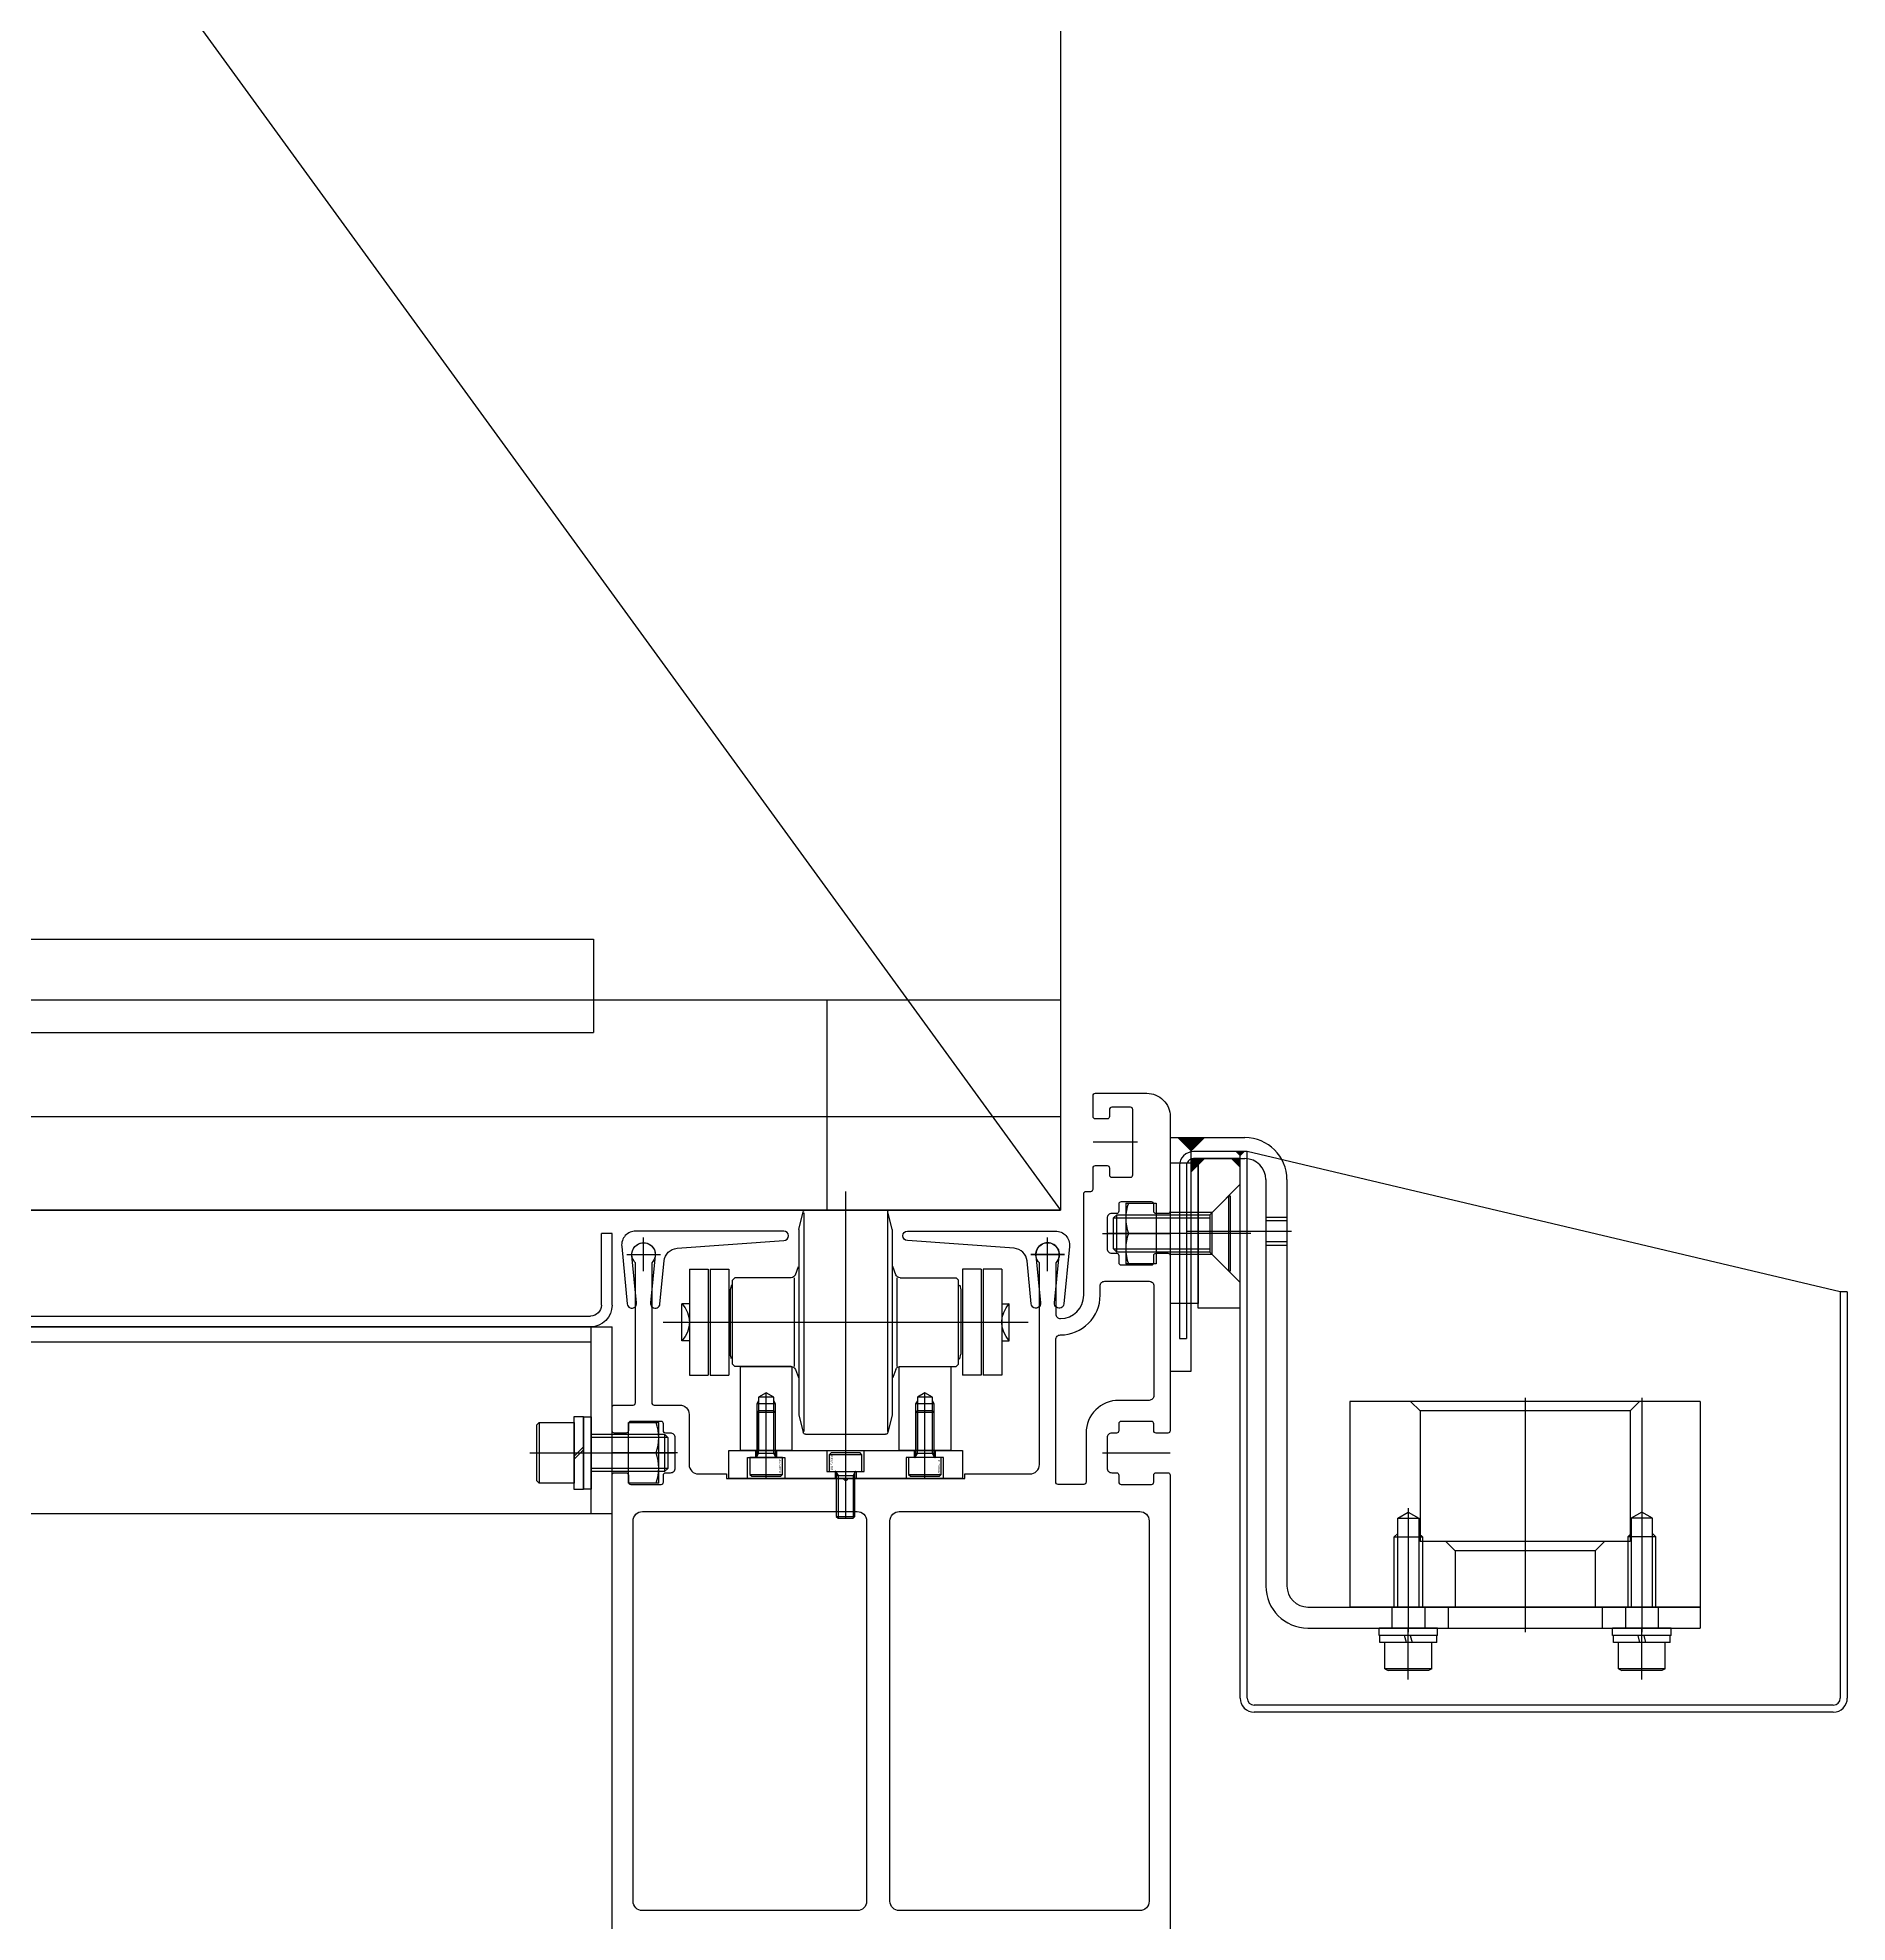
# Model space of a CAD drawing. Header units: millimetres. Extents: x 5349504 to 6791112, y -2212455 to -2153443.
# Drawn here: x 6345318.4 to 6345705.9, y -2197376.1 to -2196972.6 of the extents above; entities that cross this region are included whole.
import ezdxf
from ezdxf.enums import TextEntityAlignment as Align

# ---------------------------------------------------------------- set-up
doc = ezdxf.new("R2010")
doc.units = ezdxf.units.MM
doc.header["$LTSCALE"] = 400
doc.layers.get('0').update_dxf_attribs({"lineweight": 9})
doc.layers.add('EQUIP', color=8, linetype='Continuous')
doc.layers.add('GRND', color=8, linetype='Continuous')
doc.styles.get("Standard").update_dxf_attribs({"font": '현대하모니 L.ttf'})

# ---------------------------------------------------------------- blocks, each defined once
blk = doc.blocks.new('A$C0CC66A92')
for p, q in [((0, 15), (-6, 15)), ((-6, 15), (-6, -15)), ((0, 15), (0, -15)), ((0, -15), (-6, -15))]:
    blk.add_line(p, q)
at = {"layer": 'EQUIP'}
for p, q in [((0, 4.5), (-6, 4.5)), ((1.5, 0), (-7.5, 0)), ((0, -4.5), (-6, -4.5))]:
    blk.add_line(p, q, dxfattribs=at)
blk = doc.blocks.new('A$C459266EB')
for p, q in [((0, -16), (0, 16)), ((9, 16), (0, 16)), ((9, -16), (9, 16)), ((9, -16), (0, -16))]:
    blk.add_line(p, q)
at = {"layer": 'EQUIP'}
for p, q in [((9, 10.5), (3, 4.5)), ((3, 4.5), (0, 4.5)), ((3, -4.5), (3, 4.5)), ((11.25, 0), (-2.25, 0)), ((3, -4.5), (0, -4.5)), ((9, -10.5), (3, -4.5))]:
    blk.add_line(p, q, dxfattribs=at)
blk = doc.blocks.new('A$C3DAA7D7A')
for p, q in [((0, -6.5), (0, 6.5)), ((0, 6.5), (6.5, 6.5)), ((6.5, -6.5), (6.5, 6.5)), ((5.92, 0), (0, 0)), ((6.5, -6.5), (0, -6.5))]:
    blk.add_line(p, q)
for centre in [(-2.88, 3.25), (-2.88, -3.25)]:
    blk.add_arc(centre, 9.38, 339.7297, 20.2703)
blk = doc.blocks.new('A$C78965EC4')
for p, q in [((4, 8), (0, 4)), ((4.4, 8), (4, 8)), ((4, 8), (4, -8)), ((4.4, -8), (4.4, 8)), ((-20.6, 3.32), (-19.92, 4)), ((-20.6, -3.32), (-20.6, 3.32)), ((-19.92, -4), (-19.92, 4)), ((-19.92, 4), (0, 4)), ((0, 4), (0, -4)), ((-19.92, -4), (-20.6, -3.32)), ((0, -4), (-19.92, -4)), ((0, -4), (4, -8)), ((4, -8), (4.4, -8))]:
    blk.add_line(p, q)
at = {"layer": 'EQUIP'}
for p, q in [((5.82, 0), (-22.02, 0)), ((-20.6, 3.32), (0, 3.32)), ((-20.6, -3.32), (0, -3.32))]:
    blk.add_line(p, q, dxfattribs=at)
blk = doc.blocks.new('A$C4D53150B')
for name in ['A$C0CC66A92', 'A$C459266EB']:
    blk.add_blockref(name, (6, 0))
at = {"layer": 'EQUIP'}
blk.add_blockref('A$C78965EC4', (8.5, 0), dxfattribs=at)
at = {"layer": 'EQUIP', "rotation": 180}
blk.add_blockref('A$C3DAA7D7A', (-3, 0), dxfattribs=at)
blk = doc.blocks.new('A$C503F55FC')
for p, q in [((0, 44.84), (75, 44.84)), ((0, 44.84), (0, 0.84)), ((75, 44.84), (75, 0.84)), ((0, 0.84), (75, 0.84))]:
    blk.add_line(p, q)
at = {"layer": 'EQUIP'}
for p, q in [((12.5, 45.63), (12.5, 0)), ((15, 42.84), (13, 44.84)), ((37.5, 45.63), (37.5, 0)), ((62, 44.84), (60, 42.84)), ((15, 42.84), (15, 14.84)), ((15, 42.84), (60, 42.84)), ((60, 42.84), (60, 14.84)), ((10.25, 19.84), (12.5, 21.14)), ((12.5, 22.01), (12.5, 0.2)), ((12.5, 21.14), (14.75, 19.84)), ((62.5, 21.14), (60.25, 19.84)), ((62.5, 22.01), (62.5, 0.2)), ((64.75, 19.84), (62.5, 21.14)), ((9.5, 15.84), (10.25, 16.59)), ((10.25, 0.84), (10.25, 19.84)), ((10.25, 19.84), (14.75, 19.84)), ((14.75, 19.84), (14.75, 0.84)), ((15.5, 15.84), (14.75, 16.59)), ((59.5, 15.84), (60.25, 16.59)), ((64.75, 19.84), (60.25, 19.84)), ((60.25, 19.84), (60.25, 0.84)), ((64.75, 0.84), (64.75, 19.84)), ((65.5, 15.84), (64.75, 16.59)), ((9.5, 0.84), (9.5, 15.84)), ((9.5, 15.84), (15.5, 15.84)), ((15, 14.84), (60, 14.84)), ((15.5, 15.84), (15.5, 0.84)), ((20.5, 14.84), (22.5, 12.84)), ((22.5, 12.84), (22.5, 0.84)), ((22.5, 12.84), (52.5, 12.84)), ((54.5, 14.84), (52.5, 12.84)), ((52.5, 12.84), (52.5, 0.84)), ((59.5, 15.84), (59.5, 0.84)), ((65.5, 15.84), (59.5, 15.84)), ((65.5, 0.84), (65.5, 15.84))]:
    blk.add_line(p, q, dxfattribs=at)
blk = doc.blocks.new('wb06s')
for p, q in [((-5, 8.7), (-4.31, 9.1)), ((-5, 8.7), (5, 8.7)), ((-5, 8.7), (-5, 3.1)), ((-4.31, 9.1), (4.31, 9.1)), ((5, 8.7), (4.31, 9.1)), ((5, 8.7), (5, 3.1)), ((-6.25, 1.6), (6.25, 1.6)), ((-6.25, 1.6), (-6.25, 0)), ((-6.25, 0), (6.25, 0)), ((-6.1, 3.1), (6.1, 3.1)), ((-6.1, 3.1), (-6.1, 1.6)), ((6.1, 3.1), (6.1, 1.6)), ((6.25, 1.6), (6.25, 0))]:
    blk.add_line(p, q)
at = {"layer": 'EQUIP'}
for p, q in [((0, 11.05), (0, 0)), ((-0.4, 1.6), (-0.8, 3.1)), ((0.4, 3.1), (0.8, 1.6))]:
    blk.add_line(p, q, dxfattribs=at)
blk = doc.blocks.new('A$C2DB357A0')
for p, q in [((-4.5, 50), (-4.5, 0)), ((-4.5, 50), (0, 50)), ((0, 0), (0, 50)), ((0, 50), (11.5, 50)), ((0, 45.5), (11.5, 45.5)), ((16, 41), (16, -46)), ((20.5, 41), (20.5, -46)), ((-4.5, 0), (0, 0)), ((25, -50.5), (109, -50.5)), ((109, -50.5), (109, -55)), ((25, -55), (109, -55))]:
    blk.add_line(p, q)
for centre, radius, start, end in [((11.5, 41), 9, 0, 90), ((11.5, 41), 4.5, 0, 90), ((25, -46), 9, 180, 270), ((25, -46), 4.5, 180, 270)]:
    blk.add_arc(centre, radius, start, end)
at = {"layer": 'EQUIP'}
for p, q in [((16, 33), (20.5, 33)), ((-1.09, 30), (21.5, 30)), ((16, 32.25), (20.5, 32.25)), ((16, 27.75), (20.5, 27.75)), ((16, 27), (20.5, 27)), ((43, -50.5), (43, -55)), ((46.5, -49.68), (46.5, -55.9)), ((50, -50.5), (50, -55)), ((55, -50.5), (55, -55)), ((71.5, -49.68), (71.5, -55.9)), ((88, -50.5), (88, -55)), ((93, -50.5), (93, -55)), ((96.5, -49.68), (96.5, -55.9)), ((100, -50.5), (100, -55))]:
    blk.add_line(p, q, dxfattribs=at)
for points in [[(-3, 50), (0, 47), (0, 50)], [(3, 50), (0, 47), (0, 50)], [(3, 45.5), (0, 42.5), (0, 45.5)]]:
    blk.add_solid(points, dxfattribs=at)
at = {"xscale": -1}
blk.add_blockref('A$C503F55FC', (109, -51.34), dxfattribs=at)
at = {"rotation": 180}
for p in [(46.5, -55), (96.5, -55)]:
    blk.add_blockref('wb06s', p, dxfattribs=at)
blk = doc.blocks.new('A$C61AF32DC')
for p, q in [((0, 58.5), (-10, 58.5)), ((0, 57), (-10, 57)), ((0, -58.5), (0, 58.5)), ((1.5, 58.5), (0, 58.5)), ((1.5, -58.5), (1.5, 58.5)), ((128.5, 28.5), (1.5, 58.5)), ((-13, 55.5), (-13, 18.5)), ((-11.5, 55.5), (-11.5, 18.5)), ((128.5, 28.5), (128.5, -58.5)), ((130, 28.5), (128.5, 28.5)), ((130, 28.5), (130, -58.5)), ((-13, 18.5), (-11.5, 18.5)), ((127, -60), (3, -60)), ((127, -61.5), (3, -61.5))]:
    blk.add_line(p, q)
for centre, radius, start, end in [((-10, 55.5), 3, 90, 180), ((-10, 55.5), 1.5, 90, 180), ((3, -58.5), 3, 180, 270), ((3, -58.5), 1.5, 180, 270), ((127, -58.5), 3, 270, 0), ((127, -58.5), 1.5, 270, 0)]:
    blk.add_arc(centre, radius, start, end)
at = {"layer": 'EQUIP'}
for points in [[(-2, 57), (0, 57), (0, 55)], [(1, 58.5), (0, 57.5), (-1, 58.5)]]:
    blk.add_solid(points, dxfattribs=at)
blk = doc.blocks.new('A$C2DA27E0E')
for p, q in [((1.3, 29), (1.8, 29.5)), ((1.3, 21.5), (1.3, 29)), ((14.3, 29), (1.3, 29)), ((1.8, 29.5), (13.8, 29.5)), ((13.8, 29.5), (14.3, 29)), ((14.3, 29), (14.3, 21.5)), ((0, 19.5), (0, 21.5)), ((0, 21.5), (15.6, 21.5)), ((14.3, 21.5), (1.3, 21.5)), ((8.47, 19.5), (6.47, 21.5)), ((9.13, 19.5), (7.13, 21.5)), ((15.6, 21.5), (15.6, 19.5)), ((15.6, 19.5), (0, 19.5)), ((0.05, 17.9), (0.05, 19.5)), ((0.05, 19.5), (15.55, 19.5)), ((15.55, 17.9), (0.05, 17.9)), ((3.8, 2.18), (3.8, 17.9)), ((11.8, 17.9), (11.8, 2.18)), ((15.55, 19.5), (15.55, 17.9)), ((11.8, 2.18), (3.8, 2.18)), ((4.48, 1.5), (3.8, 2.18)), ((11.12, 1.5), (4.48, 1.5)), ((11.8, 2.18), (11.12, 1.5))]:
    blk.add_line(p, q)
at = {"layer": 'EQUIP'}
for p, q in [((7.8, 31), (7.8, 0)), ((4.48, 1.5), (4.48, 17.9)), ((11.12, 1.5), (11.12, 17.9))]:
    blk.add_line(p, q, dxfattribs=at)
blk = doc.blocks.new('A$C5CEC6C53')
for p, q in [((249.73, 48.67), (11.9, 48.67)), ((11.9, 8.67), (11.9, 48.67)), ((16.4, 8.67), (16.4, 48.67)), ((249.73, 8.67), (11.9, 8.67))]:
    blk.add_line(p, q)
at = {"layer": 'EQUIP'}
blk.add_line((249.73, 45.47), (16.4, 45.47), dxfattribs=at)
at = {"layer": 'EQUIP', "xscale": -1, "rotation": 270}
blk.add_blockref('A$C2DA27E0E', (-1.5, 13.87), dxfattribs=at)
at = {"layer": 'EQUIP', "xscale": -1}
blk.add_blockref('A$C3DAA7D7A', (8.4, 21.67), dxfattribs=at)
blk = doc.blocks.new('TOP COVER-SIDE')
for p, q in [((-304, 4.6), (-304, 20)), ((-304, 20), (-301.7, 20)), ((-301.7, 4.6), (-301.7, 20)), ((299.4, 2.3), (-299.4, 2.3)), ((-299.4, 0), (299.4, 0))]:
    blk.add_line(p, q)
for radius in [4.6, 2.3]:
    blk.add_arc((-299.4, 4.6), radius, 180, 270)
blk = doc.blocks.new('A$C02EA7444')
blk.add_lwpolyline([(1.5, -10.4, 1), (3.5, -10.6), (4.39, -1.4, -0.365037), (7.15, 1.3), (30, 3, 1), (30, 5), (-1.7, 5, 0.442767), (-4.69, 1.71), (-3.5, -10.6, 1), (-1.5, -10.4), (-2.49, -0.24, -1.10147), (2.49, -0.24)], format="xyb", close=True)
blk = doc.blocks.new('A$C5E386445')
for p, q in [((-19.25, 4.5), (-19.25, 6)), ((-14.75, 4.5), (-14.75, 6)), ((14.75, 4.5), (14.75, 6)), ((19.25, 4.5), (19.25, 6)), ((-2.25, 1.5), (-2.25, 0)), ((2.25, 1.5), (2.25, 0))]:
    blk.add_line(p, q)
blk.add_lwpolyline([(-25, 0), (25, 0), (25, 6), (-25, 6)], close=True)
for points in [[(-21, 0), (-21, 4.5), (-13, 4.5), (-13, 0)], [(4, 6), (4, 1.5), (-4, 1.5), (-4, 6)], [(21, 0), (21, 4.5), (13, 4.5), (13, 0)]]:
    blk.add_lwpolyline(points)
at = {"layer": 'EQUIP'}
for p, q in [((-17, 0), (-17, 6)), ((0, 6), (0, 0)), ((17, 0), (17, 6))]:
    blk.add_line(p, q, dxfattribs=at)
blk = doc.blocks.new('A$C7F9A15EE')
for p, q in [((-2, 10), (2, 10)), ((-1.62, 11.4), (1.62, 11.4))]:
    blk.add_line(p, q)
blk.add_lwpolyline([(5.5, 18), (-5.5, 18), (-5.5, 0), (5.5, 0)], close=True)
blk.add_lwpolyline([(-1.62, 0), (-1.62, 11.4), (0, 12.34), (1.62, 11.4), (1.62, 0)])
at = {"layer": 'EQUIP'}
blk.add_line((0, 0), (0, 12.34), dxfattribs=at)
for points in [[(-2, 0), (-2, 10), (-1.62, 10.66)], [(1.62, 10.66), (2, 10), (2, 0)]]:
    blk.add_lwpolyline(points, dxfattribs=at)
blk = doc.blocks.new('A$C704D369C')
for p, q in [((-2, 9.62), (2, 9.62)), ((-2, 0.86), (2, 0.86)), ((3.5, -3.6), (-3.5, -3.6))]:
    blk.add_line(p, q)
blk.add_lwpolyline([(-2, 0.2), (-2, 9.62), (-1.62, 10), (1.62, 10), (2, 9.62), (2, 0.2)])
blk.add_lwpolyline([(3.5, 0), (3.5, -3.6), (3.1, -4), (-3.1, -4), (-3.5, -3.6), (-3.5, 0)], close=True)
for points in [[(-2, 0.2, -0.414214), (-2.2, 0)], [(2.2, 0, -0.414214), (2, 0.2)]]:
    blk.add_lwpolyline(points, format="xyb")
at = {"layer": 'EQUIP'}
blk.add_line((0, -4), (0, 10), dxfattribs=at)
for points in [[(-2, 0.2), (-1.62, 0.86), (-1.62, 10)], [(2, 0.2), (1.62, 0.86), (1.62, 10)]]:
    blk.add_lwpolyline(points, dxfattribs=at)
at = {"layer": 'EQUIP', "color": 4}
blk.add_text('M4X0.7-10L', height=0.42, rotation=90, dxfattribs=at).set_placement((-2.97, -3.45), align=Align.MIDDLE_LEFT)
blk = doc.blocks.new('A$C0CB47656')
for name, p in [('A$C7F9A15EE', (-17, 6)), ('A$C7F9A15EE', (17, 6)), ('A$C704D369C', (-17, 4.5)), ('A$C704D369C', (17, 4.5)), ('A$C5E386445', (0, 0))]:
    blk.add_blockref(name, p)
at = {"rotation": 180}
blk.add_blockref('A$C704D369C', (0, 1.5), dxfattribs=at)
blk = doc.blocks.new('MAIN CHAIN RF2080-3.5')
for p, q in [((-10, 19.86), (-9.06, 23.62)), ((-8.96, 23.39), (-8.96, -23.39)), ((8.57, 24), (-8.57, 24)), ((8.96, 23.39), (8.96, -23.39)), ((10, 19.86), (9.06, 23.62)), ((-10, 19.86), (-10, -19.86)), ((10, 19.86), (10, -19.86)), ((-33.46, 11.35), (-33.46, -11.35)), ((-33.46, 11.35), (-29.46, 11.35)), ((-29.46, 11.35), (-29.46, -11.35)), ((-29, 11.35), (-25, 11.35)), ((-29, 11.35), (-29, -11.35)), ((-25, 11.35), (-25, -11.35)), ((-24.2, 9), (-23.7, 9.5)), ((-24.2, -9), (-24.2, 9)), ((-11.69, 9.5), (-23.7, 9.5)), ((-11, 9.5), (-11, -9.5)), ((-10.75, 10.14), (-10.09, 11.88)), ((-10.09, 11.88), (-10, 11.94)), ((10.09, 11.88), (10, 11.94)), ((10.75, 10.14), (10.09, 11.88)), ((11, 9.5), (11, -9.5)), ((11.69, 9.5), (23.7, 9.5)), ((24.2, 9), (23.7, 9.5)), ((24.2, -9), (24.2, 9)), ((29, 11.35), (25, 11.35)), ((25, 11.35), (25, -11.35)), ((29, 11.35), (29, -11.35)), ((29.46, 11.35), (29.46, -11.35)), ((33.46, 11.35), (29.46, 11.35)), ((33.46, 11.35), (33.46, -11.35)), ((-24.43, 7.89), (-24.7, 6.89)), ((-24.7, 6.89), (-24.7, -6.89)), ((-24.2, 7.76), (-24.43, 7.89)), ((24.2, 7.76), (24.43, 7.89)), ((24.43, 7.89), (24.7, 6.89)), ((24.7, 6.89), (24.7, -6.89)), ((-33.46, 3.95), (-35.06, 3.95)), ((-35.06, -3.99), (-35.06, 3.95)), ((33.46, 3.95), (35.06, 3.95)), ((35.06, -3.99), (35.06, 3.95)), ((-33.46, -3.99), (-35.06, -3.99)), ((33.46, -3.99), (35.06, -3.99)), ((-24.43, -7.89), (-24.7, -6.89)), ((-24.2, -7.76), (-24.43, -7.89)), ((24.2, -7.76), (24.43, -7.89)), ((24.43, -7.89), (24.7, -6.89)), ((-33.46, -11.35), (-29.46, -11.35)), ((-29, -11.35), (-25, -11.35)), ((-24.2, -9), (-23.7, -9.5)), ((-11.69, -9.5), (-23.7, -9.5)), ((-10.75, -10.14), (-10.09, -11.88)), ((-10.09, -11.88), (-10, -11.94)), ((10.09, -11.88), (10, -11.94)), ((10.75, -10.14), (10.09, -11.88)), ((11.69, -9.5), (23.7, -9.5)), ((24.2, -9), (23.7, -9.5)), ((29, -11.35), (25, -11.35)), ((33.46, -11.35), (29.46, -11.35)), ((-10, -19.86), (-9.06, -23.62)), ((10, -19.86), (9.06, -23.62)), ((8.57, -24), (-8.57, -24))]:
    blk.add_line(p, q)
for centre, radius, start, end in [((-8.57, 23.5), 0.5, 90, 165.9638), ((8.57, 23.5), 0.5, 14.0362, 90), ((-11.69, 10.5), 1, 270, 339.0361), ((11.69, 10.5), 1, 200.9639, 270), ((-39.19, -0.02), 5.73, 316.0989, 43.9011), ((39.19, -0.02), 5.73, 136.0989, 223.9011), ((-11.69, -10.5), 1, 20.9639, 90), ((11.69, -10.5), 1, 90, 159.0361), ((-8.57, -23.5), 0.5, 194.0362, 270), ((8.57, -23.5), 0.5, 270, 345.9638)]:
    blk.add_arc(centre, radius, start, end)
at = {"layer": 'EQUIP'}
for p, q in [((0, 28), (0, -28)), ((39.06, 0), (-39.06, 0))]:
    blk.add_line(p, q, dxfattribs=at)
blk = doc.blocks.new('AL PRO-FILE 2080-3.5')
at = {"layer": 'EQUIP'}
for p, q in [((62.5, 239.5), (53, 239.5)), ((-43.25, 211.9), (-43.25, 219.1)), ((-43.25, 211.9), (-43.25, 219.1)), ((43.25, 211.9), (43.25, 219.1)), ((43.25, 211.9), (43.25, 219.1)), ((55, 220), (69.5, 220)), ((-46.85, 215.5), (-39.65, 215.5)), ((-46.85, 215.5), (-39.65, 215.5)), ((46.85, 215.5), (39.65, 215.5)), ((39.65, 215.5), (46.85, 215.5)), ((-36, 173), (-50, 173)), ((55, 173), (69.5, 173))]:
    blk.add_line(p, q, dxfattribs=at)
for points in [[(51, 206.75), (51, 228.5, -0.414214), (51.5, 229), (52.5, 229, 0.414214), (53, 229.5), (53, 234, -0.414214), (53.5, 234.5), (56, 234.5, -0.414214), (56.5, 234), (56.5, 232.5, 0.414214), (57, 232), (61, 232, 0.414214), (61.5, 232.5), (61.5, 246.5, 0.414214), (61, 247), (57, 247, 0.414214), (56.5, 246.5), (56.5, 245, -0.414214), (56, 244.5), (53.5, 244.5, -0.414214), (53, 245), (53, 249.5, -0.414214), (53.5, 250), (64.5, 250, -0.414214), (69.5, 245), (69.5, 224.75, -0.414214), (69, 224.25), (66.5, 224.25, -0.414214), (66, 224.75), (66, 226.25, 0.414214), (65.5, 226.75), (59, 226.75, 0.414214), (58.5, 226.25), (58.5, 224.75, -0.414214), (58, 224.25), (57, 224.25, 0.414214), (56, 223.25), (56, 216.75, 0.414214), (57, 215.75), (58, 215.75, -0.414214), (58.5, 215.25), (58.5, 213.75, 0.414214), (59, 213.25), (65.5, 213.25, 0.414214), (66, 213.75), (66, 215.25, -0.414214), (66.5, 215.75), (69, 215.75, -0.414214), (69.5, 215.25), (69.5, 177.75, -0.414214), (69, 177.25), (66.5, 177.25, -0.414214), (66, 177.75), (66, 179.25, 0.414214), (65.5, 179.75), (59, 179.75, 0.414214), (58.5, 179.25), (58.5, 177.75, -0.414214), (58, 177.25), (57, 177.25, 0.414214), (56, 176.25), (56, 169.75, 0.414214), (57, 168.75), (58, 168.75, -0.414214), (58.5, 168.25), (58.5, 166.75, 0.414214), (59, 166.25), (65.5, 166.25, 0.414214), (66, 166.75), (66, 168.25, -0.414214), (66.5, 168.75), (69, 168.75, -0.414214), (69.5, 168.25), (69.5, 68.75, -0.414214)], [(-50, 68.75), (-50, 168.25, -0.414214), (-49.5, 168.75), (-47, 168.75, -0.414214), (-46.5, 168.25), (-46.5, 166.75, 0.414214), (-46, 166.25), (-39.5, 166.25, 0.414214), (-39, 166.75), (-39, 168.25, -0.414214), (-38.5, 168.75), (-37.5, 168.75, 0.414214), (-36.5, 169.75), (-36.5, 176.25, 0.414214), (-37.5, 177.25), (-38.5, 177.25, -0.414214), (-39, 177.75), (-39, 179.25, 0.414214), (-39.5, 179.75), (-46, 179.75, 0.414214), (-46.5, 179.25), (-46.5, 177.75, -0.414214), (-47, 177.25), (-49.5, 177.25, -0.414214), (-50, 177.75), (-50, 182.75, -0.414214), (-49.5, 183.25), (-45.5, 183.25, 0.414214), (-45, 183.75), (-45, 213.71, -2.448775), (-41.5, 213.71), (-41.5, 183.75, 0.414214), (-41, 183.25), (-35.5, 183.25, -0.414214), (-33.5, 181.25), (-33.5, 170.5, 0.414214), (-31.5, 168.5), (-25.5, 168.5), (-25.5, 167.5), (-0.62, 167.5, -0.198912), (-0.41, 167.41), (0, 167), (0.41, 167.41, -0.198912), (0.62, 167.5), (25.5, 167.5), (25.5, 168.5), (39.5, 168.5, 0.414214), (41.5, 170.5), (41.5, 213.71, -2.448775), (45, 213.71), (45, 202.75, 0.414214), (46, 201.75), (46, 201.75)], [(51.5, 166.75, -0.414214), (51, 166.25), (45.5, 166.25, -0.414214), (45, 166.75), (45, 197.25, -0.414214), (46, 198.25), (46, 198.25, 0.414214), (54.5, 206.75), (54.5, 208.75, -0.414214), (55.5, 209.75), (65, 209.75, -0.414214), (66, 208.75), (66, 185.25, -0.414214), (65, 184.25), (58.5, 184.25, 0.414214), (51.5, 177.25), (51.5, 166.75)]]:
    blk.add_lwpolyline(points, format="xyb", dxfattribs=at)
for points in [[(4.5, 77, -0.414214), (2.5, 75), (-43.5, 75, -0.414214), (-45.5, 77), (-45.5, 158.45, -0.414214), (-43.5, 160.45), (2.5, 160.45, -0.414214), (4.5, 158.45)], [(9.5, 158.45, -0.414214), (11.5, 160.45), (63, 160.45, -0.414214), (65, 158.45), (65, 77, -0.414214), (63, 75), (11.5, 75, -0.414214), (9.5, 77)]]:
    blk.add_lwpolyline(points, format="xyb", close=True, dxfattribs=at)
blk.add_arc((46, 206.75), 5, 270, 0, dxfattribs=at)
at = {"layer": 'EQUIP', "xscale": -1}
for name, p in [('MAIN CHAIN RF2080-3.5', (0, 201)), ('A$C0CB47656', (0, 167.5))]:
    blk.add_blockref(name, p, dxfattribs=at)
blk = doc.blocks.new('A$C019F7C52')
at = {"color": 6}
blk.add_line((-1100, 400), (0, -400), dxfattribs=at)
blk.add_lwpolyline([(0, -400), (0, 400), (-1100, 400), (-1100, -400)], close=True, dxfattribs=at)
at = {"layer": 'EQUIP'}
for p, q in [((-45, 400), (-45, -400)), ((-20, 400), (-20, -400)), ((0, 400), (0, -400)), ((-58, 300), (-58, -300)), ((-38, 300), (-38, -300)), ((-58, -300), (-38, -300)), ((-45, -350), (0, -350)), ((-45, -400), (0, -400))]:
    blk.add_line(p, q, dxfattribs=at)
blk = doc.blocks.new('BL-EQ-SECT_1_20230313')
at = {"layer": 'EQUIP', "rotation": 270}
blk.add_blockref('A$C019F7C52', (24682.74, 3952.6), dxfattribs=at)
at = {"layer": 'EQUIP', "xscale": -1}
for name, p in [('AL PRO-FILE 2080-3.5', (24328.74, 3727.6)), ('A$C2DB357A0', (24254.74, 3918.1)), ('A$C61AF32DC', (24244.24, 3906.6)), ('A$C4D53150B', (24259.24, 3947.6)), ('A$C02EA7444', (24371.99, 3943.1))]:
    blk.add_blockref(name, p, dxfattribs=at)
at = {"layer": 'EQUIP'}
for name, p in [('A$C02EA7444', (24285.49, 3943.1)), ('TOP COVER-SIDE', (24682.74, 3927.6)), ('A$C5CEC6C53', (24366.84, 3878.92))]:
    blk.add_blockref(name, p, dxfattribs=at)

msp = doc.modelspace()

# ---------------------------------------------------------------- block references
at = {"layer": 'GRND', "xscale": -1}
msp.add_blockref('BL-EQ-SECT_1_20230313', (6369820.12, -2201176.2), dxfattribs=at)

doc.saveas('drawing.dxf')
